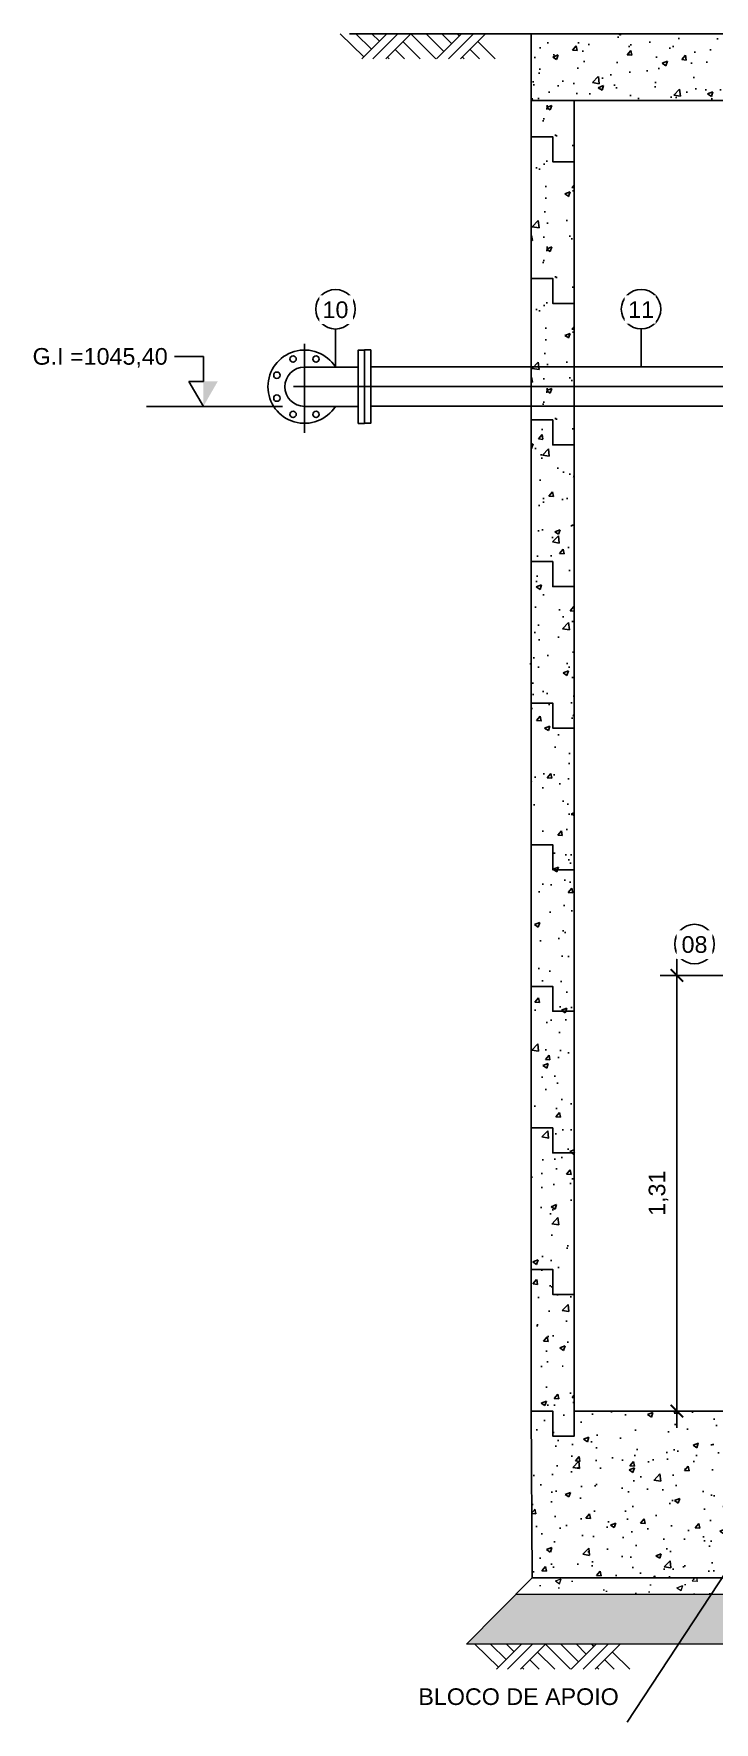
# Model space of a CAD drawing. Extents: x -160 to 364724, y -100 to 7353297.
# Drawn here: x 360696.7 to 360698.75, y 7352448.76 to 7352453.83 of the extents above; entities that cross this region are included whole.
import ezdxf
from ezdxf.enums import TextEntityAlignment as Align

# ---------------------------------------------------------------- set-up
doc = ezdxf.new("R2010")
doc.units = 0
doc.header["$LTSCALE"] = 5
doc.linetypes.add('SGC_DASHDOT', pattern=[1, 0.5, -0.25, 0, -0.25])
doc.linetypes.add('SGC_HIDDEN', pattern=[0.375, 0.25, -0.125])
doc.layers.add('00-trabalho', color=7, linetype='Continuous', lineweight=25)
for name, color, linetype in [('01-CONTINUA', 1, 'Continuous'), ('BOLA LM', 1, 'Continuous'), ('FLANGES', 2, 'Continuous'), ('GER-SIMBOLOS', 1, 'Continuous'), ('HACHURAS', 1, 'Continuous'), ('PAREDE CONCRETO CORTE', 5, 'Continuous'), ('SANC_COTAS', 1, 'Continuous'), ('SANC_TEXTO', 2, 'Continuous'), ('SGC-Conexoes (Furos)', 1, 'Continuous'), ('SGC-Conexoes (Linhas Externas)', 3, 'Continuous'), ('SGC-Eixos', 253, 'SGC_DASHDOT'), ('SGC-PONTAS', 1, 'SGC_HIDDEN'), ('SGC-Tubos (Desenho Bifilar)', 3, 'Continuous'), ('TERRENO', 6, 'Continuous'), ('VEGETAÇÃO', 7, 'Continuous')]:
    doc.layers.add(name, color=color, linetype=linetype)
doc.styles.add('R-80', font='arial.ttf')
doc.styles.get("Standard").update_dxf_attribs({"font": 'arial.ttf'})
doc.dimstyles.new('GERAL - 25', dxfattribs={"dimscale": 0.025, "dimtxt": 2, "dimasz": 1.5, "dimexe": 2, "dimexo": 1, "dimgap": 1, "dimtad": 1, "dimzin": 0, "dimtxsty": 'R-80', "dimblk": 'ARCHTICK', "dimcen": 0, "dimdle": 2, "dimclrd": 1, "dimclre": 1, "dimclrt": 2, "dimadec": 0, "dimazin": 0, "dimtfac": 0.5, "dimtmove": 2, "dimatfit": 3, "dimldrblk": 'OPEN90', "dimfxl": 1, "dimtolj": 1, "dimtzin": 0, "dimarcsym": 0})
doc.dimstyles.new('LEADER - 25', dxfattribs={"dimscale": 0.025, "dimtxt": 2, "dimasz": 1.5, "dimexe": 2, "dimexo": 1, "dimgap": 1, "dimtad": 1, "dimzin": 0, "dimtxsty": 'R-80', "dimcen": 0, "dimdle": 2, "dimclrd": 1, "dimclre": 1, "dimclrt": 2, "dimadec": 0, "dimazin": 0, "dimtfac": 0.5, "dimtmove": 2, "dimatfit": 3, "dimfxl": 1, "dimtolj": 1, "dimtzin": 0, "dimarcsym": 0})
pattern_1 = [(50, (360710.64275, 7352450.8461), (0.1639662, -0.0143452), [0.017145, -0.188595]), (355, (360710.64275, 7352450.8461), (-0.031719, 0.1719512), [0.013716, -0.1508765]), (100.4514, (360710.65642, 7352450.84491), (0.1322471, 0.157606), [0.014571, -0.1602812]), (46.1842, (360710.64275, 7352450.89182), (0.243971, -0.037838), [0.0257175, -0.2828925]), (96.6356, (360710.66309, 7352450.88867), (0.2136637, 0.2226835), [0.0218565, -0.240422]), (351.1842, (360710.64275, 7352450.89182), (0.2136637, 0.2226835), [0.020574, -0.226314]), (21, (360710.66561, 7352450.8804), (0.136453, -0.0920387), [0.017145, -0.188595]), (326, (360710.66561, 7352450.8804), (0.0556218, 0.1657692), [0.013716, -0.150876]), (71.4514, (360710.67699, 7352450.87272), (0.1920748, 0.0737305), [0.014571, -0.160281]), (37.5, (360710.642755, 7352450.846104), (0.00277974, 0.07609953), [0, -0.1490472, 0, -0.153162, 0, -0.1514475]), (7.5, (360710.642755, 7352450.8461), (0.0601377, 0.0901625), [0, -0.0873252, 0, -0.1456182, 0, -0.0577215]), (327.5, (360710.59178, 7352450.846104), (0.12203154, -0.00515587), [0, -0.05715, 0, -0.178308, 0, -0.236601]), (317.5, (360710.56892, 7352450.8461), (0.1333163, 0.0228838), [0, -0.074295, 0, -0.1184148, 0, -0.168021])]

# ---------------------------------------------------------------- blocks, each defined once
blk = doc.blocks.new('*U369')
at = {"layer": 'GER-SIMBOLOS'}
for p, q in [((-0.587, -0.3), (-0.287, 0)), ((-0.454, -0.3), (-0.154, 0)), ((-0.3, -0.3), (0, 0)), ((0.3, -0.3), (0, 0)), ((0.31, -0.3), (0.61, 0)), ((0.453, -0.3), (0.753, 0)), ((0.599, -0.3), (0.899, 0)), ((-0.563, -0.276), (-0.849, 0)), ((-0.47, -0.183), (-0.659, 0)), ((-0.377, -0.089), (-0.466, 0)), ((-0.074, -0.3), (-0.187, -0.187)), ((0.113, -0.3), (-0.094, -0.094)), ((0.393, -0.207), (0.186, 0)), ((0.486, -0.114), (0.373, 0)), ((0.579, -0.021), (0.559, 0)), ((0.826, -0.3), (0.713, -0.187)), ((1.013, -0.3), (0.806, -0.094)), ((-0.26, -0.3), (-0.28, -0.28)), ((0.64, -0.3), (0.62, -0.28))]:
    blk.add_line(p, q, dxfattribs=at)
blk = doc.blocks.new('A$C190E3163')
at = {"layer": 'FLANGES'}
blk.add_lwpolyline([(0.11, 0.18), (0.11, 0.161), (-0.11, 0.161), (-0.11, 0.18)], close=True, dxfattribs=at)
blk.add_arc((0, 0), 0.11, 122.4364, 57.5636, dxfattribs=at)
at = {"layer": 'SGC-Conexoes (Furos)'}
for centre in [(-0.0831, 0.0344), (0.0831, 0.0344), (-0.0831, -0.0344), (0.0831, -0.0344), (-0.0344, -0.0831), (0.0344, -0.0831)]:
    blk.add_ellipse(centre, major_axis=(0, 0.0095), ratio=1, dxfattribs=at)
at = {"layer": 'SGC-Conexoes (Linhas Externas)'}
for p, q in [((-0.059, 0.161), (-0.059, 0)), ((0.059, 0.161), (0.059, 0))]:
    blk.add_line(p, q, dxfattribs=at)
blk.add_arc((0, 0), 0.059, 180, 0, dxfattribs=at)
blk = doc.blocks.new('_ARCHTICK')
at = {"color": 0, "linetype": 'ByBlock', "const_width": 0.15}
blk.add_lwpolyline([(-0.5, -0.5), (0.5, 0.5)], dxfattribs=at)
blk = doc.blocks.new('*D376')
at = {"layer": 'Defpoints', "color": 0, "transparency": 16777216}
for p in [(360698.8135, 7352450.9998), (360698.6343, 7352449.692), (360698.6844, 7352449.692)]:
    blk.add_point(p, dxfattribs=at)
at = {"layer": 'SANC_COTAS', "color": 1, "lineweight": -2, "transparency": 16777216}
for p, q in [((360698.6343, 7352451.0498), (360698.6343, 7352449.642)), ((360698.7885, 7352450.9998), (360698.5843, 7352450.9998)), ((360698.6594, 7352449.692), (360698.5843, 7352449.692))]:
    blk.add_line(p, q, dxfattribs=at)
at = {"layer": 'SANC_COTAS', "color": 1, "lineweight": -2, "transparency": 16777216, "xscale": 0.03750000000000001, "yscale": 0.03750000000000001, "zscale": 0.03750000000000001}
for p, rotation in [((360698.6343, 7352450.9998), 90), ((360698.6343, 7352449.692), 270)]:
    blk.add_blockref('_ARCHTICK', p, dxfattribs=dict(at, rotation=rotation))
at = {"layer": 'SANC_COTAS', "color": 2, "transparency": 16777216, "insert": (360698.5793, 7352450.3459), "char_height": 0.05, "attachment_point": 5, "rotation": 90, "style": 'R-80'}
blk.add_mtext('\\A1;1,31', dxfattribs=at)
blk = doc.blocks.new('_Open90')
at = {"color": 0, "linetype": 'ByBlock', "lineweight": -2}
for p, q in [((0, 0), (-1, 0)), ((-0.5, 0.5), (0, 0)), ((0, 0), (-0.5, -0.5))]:
    blk.add_line(p, q, dxfattribs=at)
blk = doc.blocks.new('*U350')
at = {"layer": 'GER-SIMBOLOS'}
for p, q in [((-0.587, -0.3), (-0.287, 0)), ((-0.454, -0.3), (-0.154, 0)), ((-0.3, -0.3), (0, 0)), ((0.3, -0.3), (0, 0)), ((0.31, -0.3), (0.61, 0)), ((0.453, -0.3), (0.753, 0)), ((0.599, -0.3), (0.899, 0)), ((-0.563, -0.276), (-0.849, 0)), ((-0.47, -0.183), (-0.659, 0)), ((-0.377, -0.089), (-0.466, 0)), ((-0.074, -0.3), (-0.187, -0.187)), ((0.113, -0.3), (-0.094, -0.094)), ((0.393, -0.207), (0.186, 0)), ((0.486, -0.114), (0.373, 0)), ((0.579, -0.021), (0.559, 0)), ((0.826, -0.3), (0.713, -0.187)), ((1.013, -0.3), (0.806, -0.094)), ((-0.26, -0.3), (-0.28, -0.28)), ((0.64, -0.3), (0.62, -0.28))]:
    blk.add_line(p, q, dxfattribs=at)
blk = doc.blocks.new('NIVEL2')
at = {"linetype": 'Continuous'}
for p, q in [((0, 0.6), (0.346, 0.6)), ((0, 0), (0.173, 0.3)), ((0.173, 0.3), (0, 0.3))]:
    blk.add_line(p, q, dxfattribs=at)
blk.add_line((0, 0.3), (0, 0.6))
blk.add_solid([(0, 0.3), (-0.173, 0.3), (0, 0)], dxfattribs=at)
at = {"color": 0, "linetype": 'Continuous'}
blk.add_attdef('COTA-DIR', text='', height=0.2, dxfattribs=at).set_placement((0.426, 0.6), align=Align.MIDDLE_LEFT)

msp = doc.modelspace()

# ---------------------------------------------------------------- hatches: boundary and pattern name
at = {"layer": '01-CONTINUA'}
h = msp.add_hatch(dxfattribs=at)
h.set_pattern_fill('GRAVEL', color=9, scale=0.004)
h.set_pattern_definition([(228.01279, (360697.031236, 7352449.082917), (-0.8128, -0.9144), [0.0136689, -1.3532193]), (184.96974, (360697.022092, 7352449.072757), (1.2191999995, 0.101600006), [0.0234562, -2.322162]), (132.51045, (360696.998724, 7352449.070725), (1.016, -1.1176), [0.0165393, -1.637389]), (267.27369, (360696.9591, 7352449.045325), (0.1016, 2.032), [0.0213602, -2.1146575]), (292.83365, (360696.958084, 7352449.023989), (-0.508, 1.2192), [0.0209453, -2.0735923]), (357.27369, (360696.966212, 7352449.004685), (-2.032, 0.1016), [0.0213602, -2.1146575]), (37.69424, (360696.987548, 7352449.003669), (-1.3208, -1.016), [0.0282477, -2.7965246]), (72.25533, (360697.0099, 7352449.020941), (0.7112000002, 2.2352), [0.0266688, -2.6402103]), (121.42957, (360697.018028, 7352449.046341), (-0.8128, 1.3208), [0.0214325, -2.1218218]), (175.23636, (360697.006852, 7352449.064629), (1.1176, -0.1016), [0.0244685, -1.1989575]), (222.39744, (360696.982468, 7352449.066661), (-1.2192, -1.1176), [0.0316431, -3.1326709]), (138.81407, (360697.059684, 7352449.044309), (-0.7112, 0.6096), [0.0108002, -1.0692226]), (171.46923, (360697.051556, 7352449.051421), (1.3208, -0.2032), [0.0205473, -2.0341856]), (225, (360697.031236, 7352449.05447), (-1e-17, -0.1016), [0.0143684, -0.1293157]), (203.1986, (360697.024124, 7352449.066661), (0.508, 0.2032), [0.0077377, -0.766025]), (291.8014, (360697.017012, 7352449.063613), (-0.1016, 0.3048), [0.0109426, -0.5361901]), (30.96376, (360697.021076, 7352449.053453), (0.3048, 0.2032), [0.0177728, -0.574652]), (161.56505, (360697.036316, 7352449.062597), (0.2032, -0.1016), [0.0128515, -0.308436]), (16.38954, (360696.958084, 7352449.063613), (1.016, 0.3048), [0.0180035, -1.782353]), (70.34618, (360696.975356, 7352449.068693), (-0.4064, -1.1176), [0.015104, -1.4952886]), (293.1986, (360697.036316, 7352449.082917), (-0.2032, 0.508), [0.0154752, -0.7582873]), (343.61046, (360697.042412, 7352449.068693), (-1.016, 0.3048), [0.0180035, -1.782353]), (339.44395, (360696.958084, 7352449.000621), (-0.508, 0.2032), [0.0173614, -0.8507094]), (294.77514, (360696.97434, 7352448.994525), (-0.508000001, 1.1176), [0.0145469, -1.4401437]), (66.8014, (360697.037332, 7352448.981317), (0.2032, 0.508), [0.0154752, -0.7582873]), (17.35402, (360697.043428, 7352448.995541), (-1.3208, -0.4064), [0.0170313, -1.686095]), (69.44395, (360696.987548, 7352448.981317), (-0.2032, -0.508), [0.0086807, -0.85939]), (101.30993, (360697.031236, 7352448.981317), (-0.1016, 0.4064), [0.0051806, -0.5128798]), (165.96376, (360697.03022, 7352448.986397), (0.3048, -0.1016), [0.0209453, -0.3979622]), (186.009, (360697.0099, 7352448.991477), (1.016, 0.1016), [0.0194107, -1.9216546]), (303.6901, (360697.021076, 7352449.04431), (-0.1016, 0.2032), [0.014653, -0.351671]), (353.15723, (360697.029204, 7352449.032117), (1.7272, -0.2032), [0.0255823, -2.5326404]), (60.9454, (360697.054604, 7352449.029069), (-0.4064, -0.7112), [0.0104603, -1.0355757]), (90, (360697.05968, 7352449.03821), (-0.1016, 0.1016), [0.006096, -0.095504]), (120.25644, (360697.007868, 7352448.994525), (0.4064, -0.7112), [0.0141147, -1.3973576]), (48.01279, (360697.000756, 7352449.006717), (0.8128, 0.9144), [0.0273377, -1.3395505]), (0, (360697.01904, 7352449.02704), (0.1016, 0.1016), [0.026416, -0.075184]), (325.30485, (360697.04546, 7352449.027037), (1.016, -0.711199999), [0.0160644, -1.5903727]), (254.0546, (360697.058668, 7352449.017893), (-0.1016, -0.4064), [0.0147932, -0.724866]), (207.64598, (360697.054604, 7352449.003669), (-1.9304, -1.016), [0.0240858, -2.3844986]), (175.42608, (360697.033268, 7352448.992493), (-1.3208, 0.1016), [0.0254812, -2.5226339])])
h.paths.add_polyline_path([(360701.0065, 7352449.142), (360698.1525, 7352449.142), (360698.0028, 7352448.9924), (360701.1464, 7352449.0022)])
at = {"layer": 'HACHURAS', "lineweight": 9}
h = msp.add_hatch(dxfattribs=at)
h.set_pattern_fill('AR-CONC', color=256, scale=0.001, style=0)
h.set_pattern_definition([(50, (360725.28119, 7352464.3365), (0.1821847, -0.0159391), [0.01905, -0.20955]), (355, (360725.28119, 7352464.3365), (-0.0352434, 0.1910568), [0.01524, -0.1676406]), (100.45144, (360725.29637, 7352464.33517), (0.1469412, 0.1751178), [0.01619, -0.1780902]), (46.1842, (360725.28119, 7352464.3873), (0.271079, -0.0420423), [0.028575, -0.314325]), (96.6356, (360725.30378, 7352464.3838), (0.2374041, 0.2474261), [0.024285, -0.2671356]), (351.1842, (360725.2812, 7352464.3873), (0.2374041, 0.247426), [0.02286, -0.2514597]), (21, (360725.30659, 7352464.3746), (0.1516144, -0.1022652), [0.01905, -0.20955]), (326, (360725.30659, 7352464.3746), (0.061802, 0.184188), [0.01524, -0.16764]), (71.45144, (360725.31922, 7352464.36607), (0.2134164, 0.0819228), [0.01619, -0.1780899]), (37.5, (360725.28119, 7352464.336496), (0.0030886, 0.08455504), [0, -0.165608, 0, -0.17018, 0, -0.168275]), (7.5, (360725.28119, 7352464.3365), (0.06681966, 0.10018057), [0, -0.097028, 0, -0.161798, 0, -0.064135]), (327.5, (360725.224546, 7352464.336496), (0.1355906, -0.00572874), [0, -0.0635, 0, -0.19812, 0, -0.26289]), (317.5, (360725.19915, 7352464.3365), (0.1481292, 0.0254265), [0, -0.08255, 0, -0.131572, 0, -0.18669])])
h.paths.add_polyline_path([(360700.9565, 7352449.192), (360698.1997, 7352449.192), (360698.1525, 7352449.142), (360701.0065, 7352449.142)])
at = {"layer": 'VEGETAÇÃO'}
h = msp.add_hatch(dxfattribs=at)
h.set_pattern_fill('AR-CONC', color=1, scale=0.0009)
h.set_pattern_definition([(50, (360697.49572, 7352453.00324), (0.163966, -0.014345), [0.017145, -0.188595]), (355, (360697.49572, 7352453.00324), (-0.031719, 0.171951), [0.013716, -0.150877]), (100.451, (360697.50938, 7352453.00205), (0.132247, 0.157606), [0.014571, -0.160281]), (46.184, (360697.49572, 7352453.04896), (0.24397, -0.037838), [0.025717, -0.282892]), (96.636, (360697.51605, 7352453.0458), (0.213664, 0.222684), [0.021857, -0.240422]), (351.184, (360697.49572, 7352453.04896), (0.213664, 0.222684), [0.020574, -0.226314]), (21, (360697.51858, 7352453.03753), (0.136453, -0.092039), [0.017145, -0.188595]), (326, (360697.51858, 7352453.03753), (0.055622, 0.165769), [0.013716, -0.150876]), (71.451, (360697.52995, 7352453.02986), (0.192075, 0.07373), [0.014571, -0.160281]), (37.5, (360697.49572, 7352453.003245), (0.0027797, 0.0760995), [0, -0.1490472, 0, -0.153162, 0, -0.1514475]), (7.5, (360697.49572, 7352453.003245), (0.0601377, 0.0901625), [0, -0.0873252, 0, -0.1456182, 0, -0.0577215]), (327.5, (360697.44474, 7352453.003245), (0.1220315, -0.0051559), [0, -0.05715, 0, -0.178308, 0, -0.236601]), (317.5, (360697.42188, 7352453.00324), (0.133316, 0.022884), [0, -0.074295, 0, -0.118415, 0, -0.168021])])
h.paths.add_polyline_path([(360699.0165, 7352453.826), (360698.1973, 7352453.826), (360698.1973, 7352453.626), (360699.0665, 7352453.626), (360699.0665, 7352453.786), (360699.0165, 7352453.786)])
h = msp.add_hatch(dxfattribs=at)
h.set_pattern_fill('AR-CONC', color=1, scale=0.0009)
h.set_pattern_definition([(50, (360710.64275, 7352451.6961), (0.1639662, -0.0143452), [0.017145, -0.188595]), (355, (360710.64275, 7352451.6961), (-0.031719, 0.1719512), [0.013716, -0.1508765]), (100.4514, (360710.65642, 7352451.69491), (0.1322471, 0.157606), [0.014571, -0.1602812]), (46.1842, (360710.64275, 7352451.74182), (0.243971, -0.037838), [0.0257175, -0.2828925]), (96.6356, (360710.66309, 7352451.73867), (0.2136637, 0.2226835), [0.0218565, -0.240422]), (351.1842, (360710.64275, 7352451.74182), (0.2136637, 0.2226835), [0.020574, -0.226314]), (21, (360710.66561, 7352451.7304), (0.136453, -0.0920387), [0.017145, -0.188595]), (326, (360710.66561, 7352451.7304), (0.0556218, 0.1657692), [0.013716, -0.150876]), (71.4514, (360710.67699, 7352451.72272), (0.1920748, 0.0737305), [0.014571, -0.160281]), (37.5, (360710.642755, 7352451.696104), (0.00277974, 0.07609953), [0, -0.1490472, 0, -0.153162, 0, -0.1514475]), (7.5, (360710.642755, 7352451.6961), (0.0601377, 0.0901625), [0, -0.0873252, 0, -0.1456182, 0, -0.0577215]), (327.5, (360710.59178, 7352451.696104), (0.12203154, -0.00515587), [0, -0.05715, 0, -0.178308, 0, -0.236601]), (317.5, (360710.56892, 7352451.6961), (0.1333163, 0.0228838), [0, -0.074295, 0, -0.1184148, 0, -0.168021])])
h.paths.add_polyline_path([(360698.1965, 7352453.5169), (360698.1965, 7352453.626), (360698.2615, 7352453.626), (360698.3265, 7352453.626), (360698.3265, 7352453.4419), (360698.2615, 7352453.4419), (360698.2615, 7352453.5169)])
h = msp.add_hatch(dxfattribs=at)
h.set_pattern_fill('AR-CONC', color=1, scale=0.0009)
h.set_pattern_definition([(50, (360710.64275, 7352451.2711), (0.1639662, -0.0143452), [0.017145, -0.188595]), (355, (360710.64275, 7352451.2711), (-0.031719, 0.1719512), [0.013716, -0.1508765]), (100.4514, (360710.65642, 7352451.26991), (0.1322471, 0.157606), [0.014571, -0.1602812]), (46.1842, (360710.64275, 7352451.31682), (0.243971, -0.037838), [0.0257175, -0.2828925]), (96.6356, (360710.66309, 7352451.31367), (0.2136637, 0.2226835), [0.0218565, -0.240422]), (351.1842, (360710.64275, 7352451.31682), (0.2136637, 0.2226835), [0.020574, -0.226314]), (21, (360710.66561, 7352451.3054), (0.136453, -0.0920387), [0.017145, -0.188595]), (326, (360710.66561, 7352451.3054), (0.0556218, 0.1657692), [0.013716, -0.150876]), (71.4514, (360710.67699, 7352451.29772), (0.1920748, 0.0737305), [0.014571, -0.160281]), (37.5, (360710.642755, 7352451.271104), (0.00277974, 0.07609953), [0, -0.1490472, 0, -0.153162, 0, -0.1514475]), (7.5, (360710.642755, 7352451.2711), (0.0601377, 0.0901625), [0, -0.0873252, 0, -0.1456182, 0, -0.0577215]), (327.5, (360710.59178, 7352451.271104), (0.12203154, -0.00515587), [0, -0.05715, 0, -0.178308, 0, -0.236601]), (317.5, (360710.56892, 7352451.2711), (0.1333163, 0.0228838), [0, -0.074295, 0, -0.1184148, 0, -0.168021])])
h.paths.add_polyline_path([(360698.1965, 7352453.0919), (360698.1965, 7352453.5169), (360698.2615, 7352453.5169), (360698.2615, 7352453.4419), (360698.3265, 7352453.4419), (360698.3265, 7352453.0169), (360698.2615, 7352453.0169), (360698.2615, 7352453.0919)])
h = msp.add_hatch(dxfattribs=at)
h.set_pattern_fill('AR-CONC', color=1, scale=0.0009)
h.set_pattern_definition(pattern_1)
h.paths.add_polyline_path([(360698.1965, 7352452.6669), (360698.1965, 7352453.0919), (360698.2615, 7352453.0919), (360698.2615, 7352453.0169), (360698.3265, 7352453.0169), (360698.3265, 7352452.5919), (360698.2615, 7352452.5919), (360698.2615, 7352452.6669)])
h = msp.add_hatch(dxfattribs=at)
h.set_pattern_fill('AR-CONC', color=1, scale=0.0009)
h.set_pattern_definition(pattern_1)
h.paths.add_polyline_path([(360698.1965, 7352452.2419), (360698.1965, 7352452.6669), (360698.2615, 7352452.6669), (360698.2615, 7352452.5919), (360698.3265, 7352452.5919), (360698.3265, 7352452.1669), (360698.2615, 7352452.1669), (360698.2615, 7352452.2419)])
h = msp.add_hatch(dxfattribs=at)
h.set_pattern_fill('AR-CONC', color=1, scale=0.0009)
h.set_pattern_definition(pattern_1)
h.paths.add_polyline_path([(360698.195, 7352451.8169), (360698.195, 7352452.2419), (360698.26, 7352452.2419), (360698.26, 7352452.1669), (360698.325, 7352452.1669), (360698.325, 7352451.7419), (360698.26, 7352451.7419), (360698.26, 7352451.8169)])
h = msp.add_hatch(dxfattribs=at)
h.set_pattern_fill('AR-CONC', color=1, scale=0.0009)
h.set_pattern_definition(pattern_1)
h.paths.add_polyline_path([(360698.1965, 7352451.392), (360698.1965, 7352451.817), (360698.2615, 7352451.817), (360698.2615, 7352451.742), (360698.3265, 7352451.742), (360698.3265, 7352451.317), (360698.2615, 7352451.317), (360698.2615, 7352451.392)])
h = msp.add_hatch(dxfattribs=at)
h.set_pattern_fill('AR-CONC', color=1, scale=0.0009)
h.set_pattern_definition(pattern_1)
h.paths.add_polyline_path([(360698.1965, 7352450.967), (360698.1965, 7352451.392), (360698.2615, 7352451.392), (360698.2615, 7352451.317), (360698.3265, 7352451.317), (360698.3265, 7352450.892), (360698.2615, 7352450.892), (360698.2615, 7352450.967)])
h = msp.add_hatch(dxfattribs=at)
h.set_pattern_fill('AR-CONC', color=1, scale=0.0009)
h.set_pattern_definition(pattern_1)
h.paths.add_polyline_path([(360698.1965, 7352450.542), (360698.1965, 7352450.967), (360698.2615, 7352450.967), (360698.2615, 7352450.892), (360698.3265, 7352450.892), (360698.3265, 7352450.467), (360698.2615, 7352450.467), (360698.2615, 7352450.542)])
h = msp.add_hatch(dxfattribs=at)
h.set_pattern_fill('AR-CONC', color=1, scale=0.0009)
h.set_pattern_definition(pattern_1)
h.paths.add_polyline_path([(360698.1965, 7352450.117), (360698.1965, 7352450.542), (360698.2615, 7352450.542), (360698.2615, 7352450.467), (360698.3265, 7352450.467), (360698.3265, 7352450.042), (360698.2615, 7352450.042), (360698.2615, 7352450.117)])
h = msp.add_hatch(dxfattribs=at)
h.set_pattern_fill('AR-CONC', color=1, scale=0.0009)
h.set_pattern_definition(pattern_1)
h.paths.add_polyline_path([(360698.1965, 7352449.692), (360698.1965, 7352450.117), (360698.2615, 7352450.117), (360698.2615, 7352450.042), (360698.3265, 7352450.042), (360698.3265, 7352449.617), (360698.2615, 7352449.617), (360698.2615, 7352449.692)])
h = msp.add_hatch(dxfattribs=at)
h.set_pattern_fill('AR-CONC', color=1, scale=0.0009)
h.set_pattern_definition([(50, (360697.34572, 7352449.62822), (0.163966, -0.014345), [0.017145, -0.188595]), (355, (360697.34572, 7352449.62822), (-0.031719, 0.171951), [0.013716, -0.1508765]), (100.4514, (360697.35938, 7352449.62702), (0.132247, 0.157606), [0.014571, -0.160281]), (46.184, (360697.34572, 7352449.67394), (0.243971, -0.037838), [0.025717, -0.282892]), (96.6356, (360697.36605, 7352449.67079), (0.213664, 0.222684), [0.021857, -0.240422]), (351.184, (360697.34572, 7352449.67394), (0.213664, 0.222684), [0.020574, -0.226314]), (21, (360697.36858, 7352449.66251), (0.136453, -0.0920387), [0.017145, -0.188595]), (326, (360697.36858, 7352449.66251), (0.055622, 0.165769), [0.013716, -0.150876]), (71.4514, (360697.37995, 7352449.65484), (0.192075, 0.0737305), [0.014571, -0.160281]), (37.5, (360697.34572, 7352449.62822), (0.0027797, 0.0760995), [0, -0.1490472, 0, -0.153162, 0, -0.1514475]), (7.5, (360697.34572, 7352449.62822), (0.0601377, 0.0901625), [0, -0.0873252, 0, -0.1456182, 0, -0.0577215]), (327.5, (360697.29474, 7352449.62822), (0.1220315, -0.0051559), [0, -0.05715, 0, -0.178308, 0, -0.236601]), (317.5, (360697.27188, 7352449.62822), (0.1333163, 0.0228838), [0, -0.074295, 0, -0.1184148, 0, -0.168021])])
h.paths.add_polyline_path([(360700.9565, 7352449.692), (360700.4565, 7352449.692), (360700.8915, 7352449.692), (360700.8915, 7352449.617), (360700.8265, 7352449.617), (360700.8265, 7352449.692), (360698.3265, 7352449.692), (360698.3265, 7352449.617), (360698.2615, 7352449.617), (360698.2615, 7352449.692), (360698.6965, 7352449.692), (360698.1997, 7352449.692), (360698.1997, 7352449.192), (360700.9565, 7352449.192)])

# ---------------------------------------------------------------- linework, layer by layer
at = {"layer": 'BOLA LM'}
for p, q in [((360697.6094, 7352452.9398), (360697.6094, 7352452.8257)), ((360698.5269, 7352452.9401), (360698.5269, 7352452.826))]:
    msp.add_line(p, q, dxfattribs=at)
for centre in [(360697.6094, 7352452.9991), (360698.5269, 7352452.9994), (360698.6873, 7352451.0937)]:
    msp.add_circle(centre, 0.0593, dxfattribs=at)
at = {"layer": 'FLANGES'}
msp.add_lwpolyline([(360697.6965, 7352452.657), (360697.7155, 7352452.657), (360697.7155, 7352452.877), (360697.6965, 7352452.877)], close=True, dxfattribs=at)
at = {"layer": 'PAREDE CONCRETO CORTE'}
msp.add_line((360700.9565, 7352449.192), (360698.1997, 7352449.192), dxfattribs=at)
at = {"layer": 'PAREDE CONCRETO CORTE', "flags": 128}
for points in [[(360699.0165, 7352453.786), (360699.0165, 7352453.826), (360698.1973, 7352453.826), (360698.1973, 7352453.626), (360699.0665, 7352453.626), (360699.0665, 7352453.786), (360699.0165, 7352453.786)], [(360698.1965, 7352449.692), (360698.1965, 7352449.692), (360698.1997, 7352449.192), (360700.9565, 7352449.192), (360700.9565, 7352449.692), (360700.9565, 7352449.692)], [(360700.8265, 7352449.692), (360698.3265, 7352449.692)]]:
    msp.add_lwpolyline(points, dxfattribs=at)
for points in [[(360698.1965, 7352453.5169), (360698.1965, 7352453.626), (360698.2615, 7352453.626), (360698.2615, 7352453.626), (360698.3265, 7352453.626), (360698.3265, 7352453.4419), (360698.2615, 7352453.4419), (360698.2615, 7352453.5169)], [(360698.1965, 7352453.0919), (360698.1965, 7352453.5169), (360698.2615, 7352453.5169), (360698.2615, 7352453.4419), (360698.3265, 7352453.4419), (360698.3265, 7352453.0169), (360698.2615, 7352453.0169), (360698.2615, 7352453.0919)], [(360698.1965, 7352452.6669), (360698.1965, 7352453.0919), (360698.2615, 7352453.0919), (360698.2615, 7352453.0169), (360698.3265, 7352453.0169), (360698.3265, 7352452.5919), (360698.2615, 7352452.5919), (360698.2615, 7352452.6669)], [(360698.1965, 7352452.2419), (360698.1965, 7352452.6669), (360698.2615, 7352452.6669), (360698.2615, 7352452.5919), (360698.3265, 7352452.5919), (360698.3265, 7352452.1669), (360698.2615, 7352452.1669), (360698.2615, 7352452.2419)], [(360698.1965, 7352451.8169), (360698.1965, 7352452.2419), (360698.2615, 7352452.2419), (360698.2615, 7352452.1669), (360698.3265, 7352452.1669), (360698.3265, 7352451.7419), (360698.2615, 7352451.7419), (360698.2615, 7352451.8169)], [(360698.1965, 7352451.3919), (360698.1965, 7352451.8169), (360698.2615, 7352451.8169), (360698.2615, 7352451.7419), (360698.3265, 7352451.7419), (360698.3265, 7352451.3169), (360698.2615, 7352451.3169), (360698.2615, 7352451.3919)], [(360698.1965, 7352450.9669), (360698.1965, 7352451.3919), (360698.2615, 7352451.3919), (360698.2615, 7352451.3169), (360698.3265, 7352451.3169), (360698.3265, 7352450.8919), (360698.2615, 7352450.8919), (360698.2615, 7352450.9669)], [(360698.1965, 7352450.5419), (360698.1965, 7352450.9669), (360698.2615, 7352450.9669), (360698.2615, 7352450.8919), (360698.3265, 7352450.8919), (360698.3265, 7352450.4669), (360698.2615, 7352450.4669), (360698.2615, 7352450.5419)], [(360698.1965, 7352450.117), (360698.1965, 7352450.542), (360698.2615, 7352450.542), (360698.2615, 7352450.467), (360698.3265, 7352450.467), (360698.3265, 7352450.042), (360698.2615, 7352450.042), (360698.2615, 7352450.117)], [(360698.1965, 7352449.692), (360698.1965, 7352450.117), (360698.2615, 7352450.117), (360698.2615, 7352450.042), (360698.3265, 7352450.042), (360698.3265, 7352449.617), (360698.2615, 7352449.617), (360698.2615, 7352449.692)]]:
    msp.add_lwpolyline(points, close=True, dxfattribs=at)
at = {"layer": 'SANC_COTAS'}
msp.add_line((360697.4503, 7352452.7077), (360697.0422, 7352452.7077), dxfattribs=at)
at = {"layer": 'SANC_COTAS', "linetype": 'Continuous', "lineweight": 13}
msp.add_line((360701.0065, 7352449.142), (360698.1497, 7352449.142), dxfattribs=at)
msp.add_lwpolyline([(360700.9562, 7352449.1924), (360701.1562, 7352448.9924), (360698.0028, 7352448.9924), (360698.1997, 7352449.192)], dxfattribs=at)
at = {"layer": 'SGC-Eixos', "ltscale": 0.3}
msp.add_line((360697.5165, 7352452.8949), (360697.5165, 7352452.6279), dxfattribs=at)
at = {"layer": 'SGC-Eixos', "ltscale": 2}
msp.add_line((360699.1965, 7352452.7669), (360697.483, 7352452.7669), dxfattribs=at)
at = {"layer": 'SGC-PONTAS', "ltscale": 1.5}
for p, q in [((360698.1963, 7352452.826), (360698.3265, 7352452.826)), ((360698.1963, 7352452.708), (360698.3265, 7352452.708))]:
    msp.add_line(p, q, dxfattribs=at)
at = {"layer": 'SGC-Tubos (Desenho Bifilar)'}
for p, q in [((360698.1965, 7352452.826), (360697.7155, 7352452.826)), ((360699.0066, 7352452.826), (360698.3265, 7352452.826)), ((360698.1965, 7352452.708), (360697.7155, 7352452.708)), ((360699.0066, 7352452.708), (360698.3265, 7352452.708))]:
    msp.add_line(p, q, dxfattribs=at)
at = {"layer": 'TERRENO'}
msp.add_line((360698.1965, 7352453.826), (360697.6515, 7352453.826), dxfattribs=at)

# ---------------------------------------------------------------- block references
at = {"rotation": 269.9999999707051}
msp.add_blockref('A$C190E3163', (360697.5165, 7352452.7667), dxfattribs=at)
at = {"layer": 'GER-SIMBOLOS', "color": 7, "xscale": 0.25, "yscale": 0.25, "zscale": 0.25}
msp.add_blockref('*U369', (360697.8354, 7352453.826), dxfattribs=at)
at = {"layer": 'GER-SIMBOLOS', "color": 7}
ref = msp.add_blockref('NIVEL2', (360697.2127, 7352452.7077), dxfattribs=dict(at, xscale=-0.249999999582519, yscale=0.249999999582519, zscale=0.249999999582519))
ref.add_attrib('COTA-DIR', 'G.I =1045,40', dxfattribs={"layer": '00-trabalho', "color": 2, "linetype": 'Continuous', "height": 0.05, "style": 'R-80'}).set_placement((360696.6999, 7352452.8577), align=Align.MIDDLE_LEFT)
at = {"layer": 'GER-SIMBOLOS', "xscale": 0.249999999582519, "yscale": 0.249999999582519, "zscale": 0.249999999582519}
msp.add_blockref('*U350', (360698.2397, 7352448.992), dxfattribs=at)

# ---------------------------------------------------------------- dimensions: what is measured, and where the dimension line sits
at = {"layer": 'SANC_COTAS'}
dim = msp.add_linear_dim(base=(360698.6343, 7352449.692), p1=(360698.8135, 7352450.9998), p2=(360698.6844, 7352449.692), angle=90, dimstyle='GERAL - 25', dxfattribs=at)
dim.commit()
dim.dimension.update_dxf_attribs({"geometry": '*D376', "text_midpoint": (360698.5793, 7352450.3459)})

# ---------------------------------------------------------------- leaders
msp.add_leader([(360699.2148, 7352449.8676), (360698.4849, 7352448.7581)], dimstyle='LEADER - 25', dxfattribs=at)

# ---------------------------------------------------------------- next in the draw order: wipeouts: each hides what was drawn before it
for points, layer in [([(360697.849, 7352448.7906), (360698.4774, 7352448.7906), (360698.4774, 7352448.8774), (360697.849, 7352448.8774)], 'SANC_COTAS'), ([(360697.5606, 7352452.9545), (360697.6624, 7352452.9545), (360697.6624, 7352453.0405), (360697.5606, 7352453.0405)], 'SANC_TEXTO'), ([(360698.4781, 7352452.9556), (360698.5704, 7352452.9556), (360698.5704, 7352453.0408), (360698.4781, 7352453.0408)], 'SANC_TEXTO'), ([(360698.6338, 7352451.049), (360698.7405, 7352451.049), (360698.7405, 7352451.1351), (360698.6338, 7352451.1351)], 'SANC_TEXTO')]:
    msp.add_wipeout(points).dxf.layer = layer

# ---------------------------------------------------------------- next in the draw order: texts
at = {"layer": 'SANC_COTAS', "color": 2, "insert": (360698.4599, 7352448.8599), "char_height": 0.05, "attachment_point": 3, "style": 'R-80'}
msp.add_mtext('BLOCO DE APOIO', dxfattribs=at)
at = {"layer": 'SANC_TEXTO', "style": 'R-80'}
for s, p in [('10', (360697.6094, 7352452.9728)), ('11', (360698.5269, 7352452.9731)), ('08', (360698.6873, 7352451.0674))]:
    msp.add_text(s, height=0.05, dxfattribs=at).set_placement(p, align=Align.CENTER)

doc.saveas('drawing.dxf')
